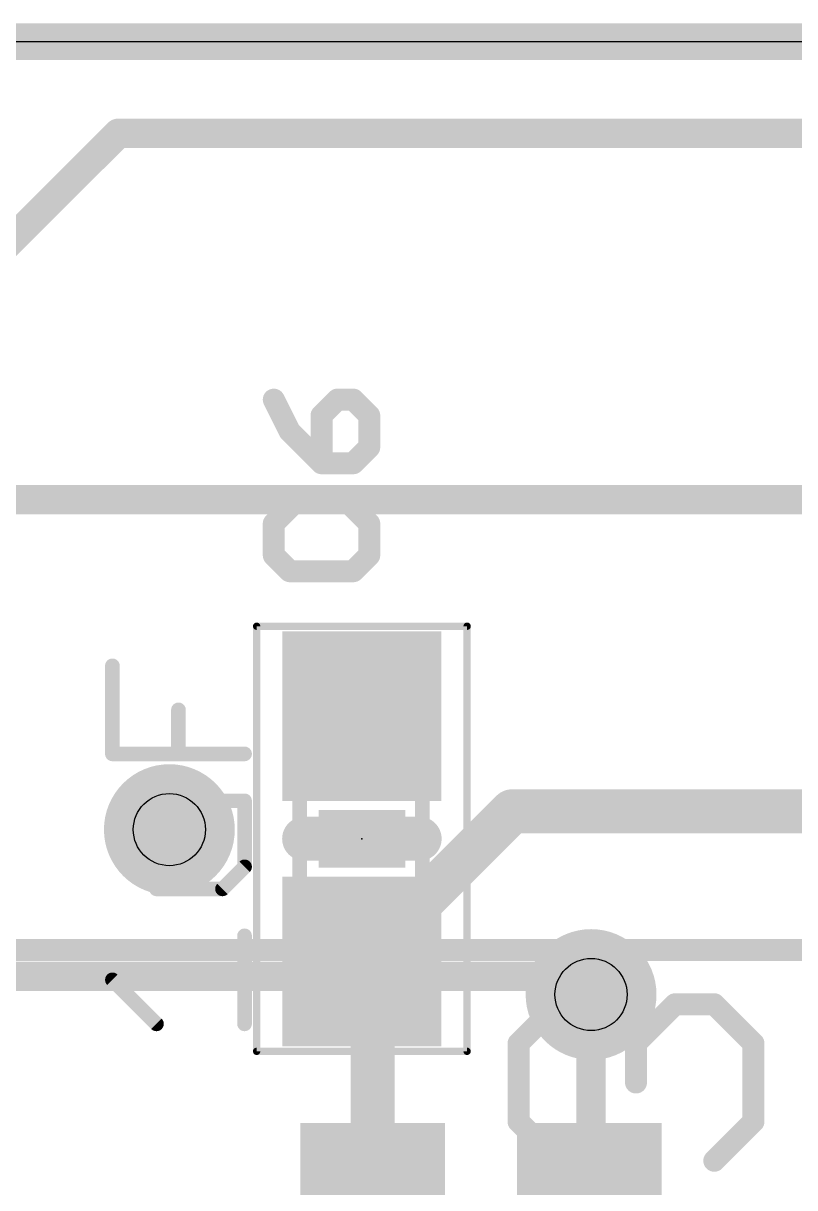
# Model space of a CAD drawing. Extents: x -44.9 to 38.2, y -10.9 to 10.9.
# Drawn here: x -12.7 to -7.35, y 2.85 to 10.92 of the extents above; entities that cross this region are included whole.
import ezdxf

# ---------------------------------------------------------------- set-up
doc = ezdxf.new("R2010")
doc.units = 0
for name, color, linetype in [('1', 12, 'CONTINUOUS'), ('16', 5, 'CONTINUOUS'), ('18', 110, 'CONTINUOUS'), ('20', 53, 'CONTINUOUS'), ('21', 40, 'CONTINUOUS'), ('22', 6, 'CONTINUOUS'), ('23', 40, 'CONTINUOUS'), ('25', 253, 'CONTINUOUS'), ('27', 4, 'CONTINUOUS'), ('29', 253, 'CONTINUOUS'), ('31', 253, 'CONTINUOUS'), ('35', 253, 'CONTINUOUS'), ('39', 12, 'CONTINUOUS'), ('44', 253, 'CONTINUOUS'), ('51', 253, 'CONTINUOUS')]:
    doc.layers.add(name, color=color, linetype=linetype)

# ---------------------------------------------------------------- blocks, each defined once
blk = doc.blocks.new('RECT')
blk.add_solid([(-0.5, -0.5), (0.5, -0.5), (-0.5, 0.5), (0.5, 0.5)])
blk = doc.blocks.new('ROUNDV')
at = {"const_width": 0.5}
blk.add_lwpolyline([(0, -0.25, 1), (0, 0.25, 1), (0, -0.25)], format="xyb", dxfattribs=at)

msp = doc.modelspace()

# ---------------------------------------------------------------- linework, layer by layer
at = {"layer": '1'}
for points, const_width in [([(-38.1, 10.795), (38.1, 10.795)], 0.254), ([(-18.3932, 3.8041), (-12.0373, 10.16)], 0.2032), ([(-12.0373, 10.16), (0.254, 10.16)], 0.2032), ([(-14.0026, 7.62), (-1.9812, 7.62)], 0.2032), ([(-10.3505, 4.4205), (-9.31, 5.461)], 0.3048), ([(-9.31, 5.461), (-4.318, 5.461)], 0.3048), ([(-10.275, 4.345), (-10.3505, 4.4205)], 0.3048), ([(-10.275, 2.65), (-10.275, 4.345)], 0.3048), ([(-8.763, 4.191), (-8.763, 2.662)], 0.2032)]:
    msp.add_lwpolyline(points, dxfattribs=dict(at, const_width=const_width))
for points, const_width in [([(-12.0373, 10.2108, 1), (-12.0373, 10.1092)], 0.1016), ([(-12.0014, 10.1241, 1), (-12.0732, 10.1959)], 0.1016), ([(-9.31, 5.5372, 1), (-9.31, 5.3848)], 0.1524), ([(-9.2561, 5.4071, 1), (-9.3639, 5.5149)], 0.1524), ([(-10.2966, 4.4744, 1), (-10.4044, 4.3666)], 0.1524), ([(-10.4044, 4.4744, 1), (-10.2966, 4.3666)], 0.1524), ([(-10.1988, 4.345, 1), (-10.3512, 4.345)], 0.1524), ([(-10.3289, 4.2911, 1), (-10.2211, 4.3989)], 0.1524), ([(-8.7122, 4.191, 1), (-8.8138, 4.191)], 0.1016)]:
    msp.add_lwpolyline(points, format="xyb", dxfattribs=dict(at, const_width=const_width))
at = {"layer": '16'}
for points, const_width in [([(-38.1, 10.795), (38.1, 10.795)], 0.254), ([(-28.829, 4.318), (-8.89, 4.318)], 0.2032), ([(-8.89, 4.318), (-8.763, 4.191)], 0.2032)]:
    msp.add_lwpolyline(points, dxfattribs=dict(at, const_width=const_width))
at = {"layer": '16', "const_width": 0.1016}
for points in [[(-8.8541, 4.3539, 1), (-8.9259, 4.2821)], [(-8.89, 4.2672, 1), (-8.89, 4.3688)], [(-8.7989, 4.1551, 1), (-8.7271, 4.2269)]]:
    msp.add_lwpolyline(points, format="xyb", dxfattribs=at)
at = {"layer": '20'}
msp.add_line((-35.56, 10.795), (35.56, 10.795), dxfattribs=at)
at = {"layer": '21', "const_width": 0.3048}
msp.add_lwpolyline([(-10.7505, 5.2705), (-9.9505, 5.2705)], dxfattribs=at)
at = {"layer": '21', "const_width": 0.1524}
for points in [[(-10.7505, 5.3467, 1), (-10.7505, 5.1943)], [(-9.9505, 5.1943, 1), (-9.9505, 5.3467)]]:
    msp.add_lwpolyline(points, format="xyb", dxfattribs=at)
at = {"layer": '22', "const_width": 0.1524}
msp.add_lwpolyline([(37.5, 4.5), (-37.5, 4.5)], dxfattribs=at)
at = {"layer": '23'}
msp.add_point((-10.3505, 5.2705), dxfattribs=at)
at = {"layer": '25', "const_width": 0.1524}
for points in [[(-10.9607, 8.3138), (-10.8505, 8.0934)], [(-10.52, 8.3138), (-10.6302, 8.2036)], [(-10.4099, 8.3138), (-10.52, 8.3138)], [(-10.2997, 8.2036), (-10.4099, 8.3138)], [(-10.6302, 8.2036), (-10.6302, 7.8731)], [(-10.2997, 7.9833), (-10.2997, 8.2036)], [(-10.8505, 8.0934), (-10.6302, 7.8731)], [(-10.4099, 7.8731), (-10.2997, 7.9833)], [(-10.6302, 7.8731), (-10.4099, 7.8731)], [(-10.8505, 7.5653), (-10.9607, 7.4552)], [(-10.2997, 7.4552), (-10.4099, 7.5653)], [(-10.9607, 7.4552), (-10.9607, 7.2349)], [(-10.2997, 7.2349), (-10.2997, 7.4552)], [(-10.9607, 7.2349), (-10.8505, 7.1247)], [(-10.4099, 7.1247), (-10.2997, 7.2349)], [(-10.8505, 7.1247), (-10.4099, 7.1247)], [(-9.2652, 3.8525), (-8.994, 4.1237)], [(-8.994, 4.1237), (-8.7229, 4.1237)], [(-8.7229, 4.1237), (-8.4517, 3.8525)], [(-8.4517, 3.8525), (-8.1805, 4.1237)], [(-8.1805, 4.1237), (-7.9094, 4.1237)], [(-7.9094, 4.1237), (-7.6382, 3.8525)], [(-9.2652, 3.3102), (-9.2652, 3.8525)], [(-8.4517, 3.8525), (-8.4517, 3.5814)], [(-7.6382, 3.8525), (-7.6382, 3.3102)], [(-8.994, 3.039), (-9.2652, 3.3102)], [(-7.6382, 3.3102), (-7.9094, 3.039)]]:
    msp.add_lwpolyline(points, dxfattribs=at)
at = {"layer": '25', "const_width": 0.0762}
for points in [[(-10.9266, 8.3308, 1), (-10.9947, 8.2967)], [(-10.52, 8.3519, 1), (-10.52, 8.2757)], [(-10.4931, 8.2868, 1), (-10.547, 8.3407)], [(-10.3829, 8.3407, 1), (-10.4368, 8.2868)], [(-10.4099, 8.2757, 1), (-10.4099, 8.3519)], [(-10.5921, 8.2036, 1), (-10.6683, 8.2036)], [(-10.6571, 8.2305, 1), (-10.6032, 8.1767)], [(-10.2616, 8.2036, 1), (-10.3378, 8.2036)], [(-10.3266, 8.1767, 1), (-10.2728, 8.2305)], [(-10.8236, 8.1204, 1), (-10.8774, 8.0665)], [(-10.8846, 8.0764, 1), (-10.8164, 8.1105)], [(-10.3378, 7.9833, 1), (-10.2616, 7.9833)], [(-10.2728, 7.9563, 1), (-10.3266, 8.0102)], [(-10.6302, 7.9112, 1), (-10.6302, 7.835)], [(-10.6683, 7.8731, 1), (-10.5921, 7.8731)], [(-10.6571, 7.8462, 1), (-10.6032, 7.9001)], [(-10.4368, 7.9001, 1), (-10.3829, 7.8462)], [(-10.4099, 7.835, 1), (-10.4099, 7.9112)], [(-10.8236, 7.5384, 1), (-10.8774, 7.5923)], [(-10.3829, 7.5923, 1), (-10.4368, 7.5384)], [(-10.9226, 7.4552, 1), (-10.9988, 7.4552)], [(-10.9876, 7.4821, 1), (-10.9337, 7.4282)], [(-10.2616, 7.4552, 1), (-10.3378, 7.4552)], [(-10.3266, 7.4282, 1), (-10.2728, 7.4821)], [(-10.9337, 7.2618, 1), (-10.9876, 7.2079)], [(-10.9988, 7.2349, 1), (-10.9226, 7.2349)], [(-10.3378, 7.2349, 1), (-10.2616, 7.2349)], [(-10.2728, 7.2079, 1), (-10.3266, 7.2618)], [(-10.8505, 7.1628, 1), (-10.8505, 7.0866)], [(-10.8774, 7.0978, 1), (-10.8236, 7.1516)], [(-10.4368, 7.1516, 1), (-10.3829, 7.0978)], [(-10.4099, 7.0866, 1), (-10.4099, 7.1628)], [(-8.994, 4.1618, 1), (-8.994, 4.0856)], [(-8.9671, 4.0968, 1), (-9.021, 4.1506)], [(-8.6959, 4.1506, 1), (-8.7498, 4.0967)], [(-8.7229, 4.0856, 1), (-8.7229, 4.1618)], [(-8.1805, 4.1618, 1), (-8.1805, 4.0856)], [(-8.1536, 4.0967, 1), (-8.2075, 4.1506)], [(-7.8824, 4.1506, 1), (-7.9363, 4.0968)], [(-7.9094, 4.0856, 1), (-7.9094, 4.1618)], [(-9.2271, 3.8525, 1), (-9.3033, 3.8525)], [(-9.2921, 3.8795, 1), (-9.2382, 3.8256)], [(-8.4136, 3.8525, 1), (-8.4898, 3.8525)], [(-8.4786, 3.8795, 1), (-8.4248, 3.8256)], [(-8.4786, 3.8256, 1), (-8.4248, 3.8795)], [(-7.6001, 3.8525, 1), (-7.6763, 3.8525)], [(-7.6651, 3.8256, 1), (-7.6113, 3.8795)], [(-8.4898, 3.5814, 1), (-8.4136, 3.5814)], [(-9.3033, 3.3102, 1), (-9.2271, 3.3102)], [(-9.2382, 3.3371, 1), (-9.2921, 3.2833)], [(-7.6763, 3.3102, 1), (-7.6001, 3.3102)], [(-7.6113, 3.2833, 1), (-7.6651, 3.3371)], [(-9.021, 3.0121, 1), (-8.9671, 3.066)], [(-7.9363, 3.066, 1), (-7.8824, 3.0121)]]:
    msp.add_lwpolyline(points, format="xyb", dxfattribs=at)
at = {"layer": '27', "const_width": 0.1016}
for points in [[(-12.0785, 5.8588), (-12.0785, 6.469)], [(-11.6209, 5.8588), (-11.6209, 6.1639)], [(-11.1633, 5.8588), (-12.0785, 5.8588)], [(-11.1633, 5.5334), (-11.7734, 5.5334)], [(-11.1633, 5.0758), (-11.1633, 5.5334)], [(-11.3158, 4.9233), (-11.1633, 5.0758)], [(-11.7734, 4.9233), (-11.3158, 4.9233)], [(-11.1633, 3.9878), (-11.1633, 4.5979)], [(-11.7734, 3.9878), (-12.0785, 4.2929)], [(-12.0785, 4.2929), (-11.1633, 4.2929)]]:
    msp.add_lwpolyline(points, dxfattribs=at)
at = {"layer": '27', "const_width": 0.0508}
for points in [[(-12.0531, 6.469, 1), (-12.1039, 6.469)], [(-11.5955, 6.1639, 1), (-11.6463, 6.1639)], [(-12.0785, 5.8842, 1), (-12.0785, 5.8334)], [(-11.1633, 5.8334, 1), (-11.1633, 5.8842)], [(-12.1039, 5.8588, 1), (-12.0531, 5.8588)], [(-11.6463, 5.8588, 1), (-11.5955, 5.8588)], [(-11.7734, 5.5588, 1), (-11.7734, 5.508)], [(-11.1379, 5.5334, 1), (-11.1887, 5.5334)], [(-11.1633, 5.508, 1), (-11.1633, 5.5588)], [(-11.1887, 5.0758, 1), (-11.1379, 5.0758)], [(-11.1453, 5.0579, 1), (-11.1813, 5.0938)], [(-11.7734, 4.9487, 1), (-11.7734, 4.8979)], [(-11.3338, 4.9413, 1), (-11.2979, 4.9054)], [(-11.3158, 4.8979, 1), (-11.3158, 4.9487)], [(-11.1379, 4.5979, 1), (-11.1887, 4.5979)], [(-12.0785, 4.3183, 1), (-12.0785, 4.2675)], [(-12.0605, 4.3108, 1), (-12.0964, 4.2749)], [(-11.1633, 4.2675, 1), (-11.1633, 4.3183)], [(-11.7914, 3.9698, 1), (-11.7555, 4.0058)], [(-11.1887, 3.9878, 1), (-11.1379, 3.9878)]]:
    msp.add_lwpolyline(points, format="xyb", dxfattribs=at)
at = {"layer": '39', "const_width": 0.0508}
for points in [[(-11.0795, 3.7975), (-11.0795, 6.7435)], [(-11.0795, 6.7435), (-9.6215, 6.7435)], [(-9.6215, 6.7435), (-9.6215, 3.7975)], [(-9.6215, 3.7975), (-11.0795, 3.7975)]]:
    msp.add_lwpolyline(points, dxfattribs=at)
at = {"layer": '39', "const_width": 0.0254}
for points in [[(-11.0668, 6.7435, 1), (-11.0922, 6.7435)], [(-11.0795, 6.7562, 1), (-11.0795, 6.7308)], [(-9.6088, 6.7435, 1), (-9.6342, 6.7435)], [(-9.6215, 6.7308, 1), (-9.6215, 6.7562)], [(-11.0795, 3.8102, 1), (-11.0795, 3.7848)], [(-11.0922, 3.7975, 1), (-11.0668, 3.7975)], [(-9.6342, 3.7975, 1), (-9.6088, 3.7975)], [(-9.6215, 3.7848, 1), (-9.6215, 3.8102)]]:
    msp.add_lwpolyline(points, format="xyb", dxfattribs=at)
at = {"layer": '44'}
for centre in [(-11.684, 5.334), (-8.763, 4.191)]:
    msp.add_circle(centre, 0.25, dxfattribs=at)
at = {"layer": '51', "const_width": 0.1016}
for points in [[(-10.7825, 4.9145), (-10.7825, 5.6265)], [(-9.9315, 4.9145), (-9.9315, 5.6265)]]:
    msp.add_lwpolyline(points, dxfattribs=at)
at = {"layer": '51', "const_width": 0.0508}
for points in [[(-10.7571, 5.6265, 1), (-10.8079, 5.6265)], [(-9.9061, 5.6265, 1), (-9.9569, 5.6265)], [(-10.8079, 4.9145, 1), (-10.7571, 4.9145)], [(-9.9569, 4.9145, 1), (-9.9061, 4.9145)]]:
    msp.add_lwpolyline(points, format="xyb", dxfattribs=at)

# ---------------------------------------------------------------- block references
at = {"layer": '1', "xscale": 1.075, "rotation": 90}
for p in [(-10.3505, 6.1205), (-10.3505, 4.4205)]:
    msp.add_blockref('RECT', p, dxfattribs=at)
at = {"layer": '1', "xscale": 1.2, "yscale": 0.9, "rotation": 90}
for p in [(-10.275, 2.65), (-8.775, 2.65)]:
    msp.add_blockref('RECT', p, dxfattribs=at)
at = {"layer": '18', "xscale": 0.9064, "yscale": 0.9064}
for p in [(-11.684, 5.334), (-11.684, 5.334), (-8.763, 4.191), (-8.763, 4.191)]:
    msp.add_blockref('ROUNDV', p, dxfattribs=at)
at = {"layer": '29', "rotation": 90}
for p, xscale, yscale in [((-10.3505, 6.1205), 1.1766, 1.1016), ((-10.3505, 4.4205), 1.1766, 1.1016), ((-10.275, 2.65), 1.3016, 1.0016), ((-8.775, 2.65), 1.3016, 1.0016)]:
    msp.add_blockref('RECT', p, dxfattribs=dict(at, xscale=xscale, yscale=yscale))
at = {"layer": '31', "xscale": 1.075, "rotation": 90}
for p in [(-10.3505, 6.1205), (-10.3505, 4.4205)]:
    msp.add_blockref('RECT', p, dxfattribs=at)
at = {"layer": '31', "xscale": 1.2, "yscale": 0.9, "rotation": 90}
for p in [(-10.275, 2.65), (-8.775, 2.65)]:
    msp.add_blockref('RECT', p, dxfattribs=at)
at = {"layer": '35', "xscale": 0.3998, "yscale": 0.6, "rotation": 90}
msp.add_blockref('RECT', (-10.3505, 5.2705), dxfattribs=at)
at = {"layer": '51', "xscale": 0.5001, "yscale": 0.95, "rotation": 90}
for p in [(-10.3556, 5.8508), (-10.3556, 4.6824)]:
    msp.add_blockref('RECT', p, dxfattribs=at)

doc.saveas('drawing.dxf')
